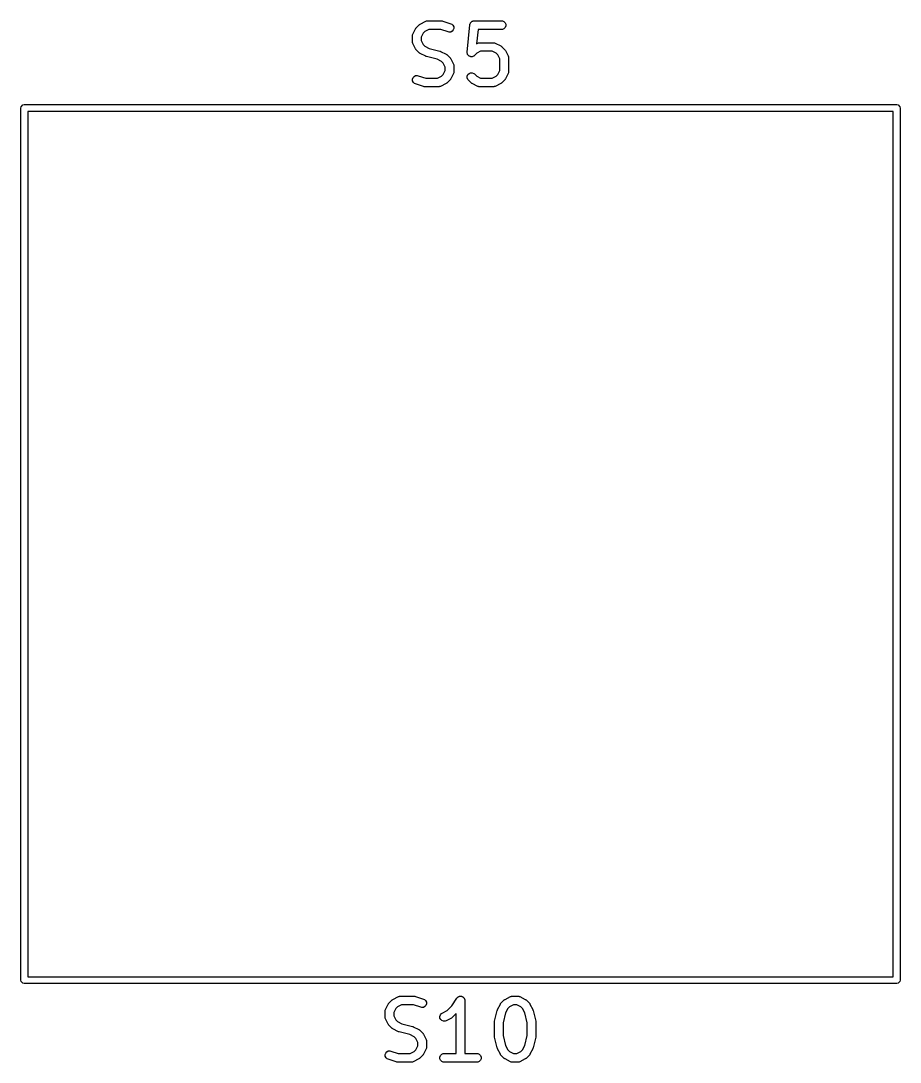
# Model space of a CAD drawing. Header units: inches. Extents: x 3.93 to 7.4, y -5.66 to -1.55.
# Drawn here: x 6.801 to 7.404, y -2.663 to -1.948 of the extents above; entities that cross this region are included whole.
import ezdxf

# ---------------------------------------------------------------- set-up
doc = ezdxf.new("R2010")
doc.units = ezdxf.units.IN
doc.header["$MEASUREMENT"] = 0
doc.layers.add('F.Silkscreen', color=41, linetype='CONTINUOUS', true_color=0xf2eda1)

msp = doc.modelspace()

# ---------------------------------------------------------------- linework, layer by layer
at = {"layer": 'F.Silkscreen', "linetype": 'CONTINUOUS'}
for p, q in [((7.07215, -1.95264), (7.07403, -1.95076)), ((7.07403, -1.95076), (7.07425, -1.95058)), ((7.07425, -1.95058), (7.07431, -1.95052)), ((7.07431, -1.95052), (7.07439, -1.95046)), ((7.07439, -1.95046), (7.07447, -1.9504)), ((7.07447, -1.9504), (7.07455, -1.95037)), ((7.07455, -1.95037), (7.07479, -1.95021)), ((7.07479, -1.95021), (7.07854, -1.94834)), ((7.07854, -1.94834), (7.07909, -1.94813)), ((7.07909, -1.94813), (7.07919, -1.94812)), ((7.07919, -1.94812), (7.07929, -1.94808)), ((7.07929, -1.94808), (7.07986, -1.94802)), ((7.07986, -1.94802), (7.08924, -1.94802)), ((7.08924, -1.94802), (7.08953, -1.94805)), ((7.08953, -1.94805), (7.08961, -1.94805)), ((7.08961, -1.94805), (7.08971, -1.94807)), ((7.08971, -1.94807), (7.08981, -1.94808)), ((7.08981, -1.94808), (7.08989, -1.94811)), ((7.08989, -1.94811), (7.09017, -1.94818)), ((7.09017, -1.94818), (7.0958, -1.95005)), ((7.0958, -1.95005), (7.09633, -1.95029)), ((7.09633, -1.95029), (7.0972, -1.95104)), ((7.10692, -1.96943), (7.1088, -1.95068)), ((7.1088, -1.95068), (7.10884, -1.95047)), ((7.10884, -1.9504), (7.10887, -1.95033)), ((7.10884, -1.95047), (7.10884, -1.9504)), ((7.10887, -1.95033), (7.10891, -1.95012)), ((7.10891, -1.95012), (7.10912, -1.94974)), ((7.10912, -1.94974), (7.10928, -1.94934)), ((7.10928, -1.94934), (7.10939, -1.94923)), ((7.10939, -1.94923), (7.10946, -1.9491)), ((7.10946, -1.9491), (7.10979, -1.94883)), ((7.10979, -1.94883), (7.1101, -1.94852)), ((7.1101, -1.94852), (7.11023, -1.94847)), ((7.11023, -1.94847), (7.11035, -1.94837)), ((7.11035, -1.94837), (7.11076, -1.94825)), ((7.11076, -1.94825), (7.11116, -1.94808)), ((7.11116, -1.94808), (7.11138, -1.94806)), ((7.11138, -1.94806), (7.11145, -1.94804)), ((7.11145, -1.94804), (7.11152, -1.94805)), ((7.11152, -1.94805), (7.11174, -1.94802)), ((7.11174, -1.94802), (7.13048, -1.94802)), ((7.13048, -1.94802), (7.13106, -1.94808)), ((7.13106, -1.94808), (7.13212, -1.94852)), ((7.13212, -1.94852), (7.13294, -1.94934)), ((7.13294, -1.94934), (7.13338, -1.9504)), ((7.13338, -1.9504), (7.13338, -1.95155)), ((7.06941, -1.95848), (7.06947, -1.9579)), ((7.06947, -1.9579), (7.06951, -1.9578)), ((7.06951, -1.9578), (7.06952, -1.9577)), ((7.06952, -1.9577), (7.06972, -1.95716)), ((7.06972, -1.95716), (7.0716, -1.95341)), ((7.0716, -1.95341), (7.07176, -1.95316)), ((7.07176, -1.95316), (7.07179, -1.95309)), ((7.07179, -1.95309), (7.07185, -1.95301)), ((7.07185, -1.95301), (7.07191, -1.95292)), ((7.07191, -1.95292), (7.07197, -1.95287)), ((7.07197, -1.95287), (7.07215, -1.95264)), ((7.07667, -1.95648), (7.07532, -1.95917)), ((7.07786, -1.95528), (7.07667, -1.95648)), ((7.08056, -1.95393), (7.07786, -1.95528)), ((7.08876, -1.95393), (7.08056, -1.95393)), ((7.09393, -1.95565), (7.08876, -1.95393)), ((7.09449, -1.95578), (7.09393, -1.95565)), ((7.09564, -1.9557), (7.09449, -1.95578)), ((7.09667, -1.95518), (7.09564, -1.9557)), ((7.09743, -1.95431), (7.09667, -1.95518)), ((7.0972, -1.95104), (7.09771, -1.95207)), ((7.09779, -1.95322), (7.09743, -1.95431)), ((7.09771, -1.95207), (7.09779, -1.95322)), ((7.11441, -1.95393), (7.11343, -1.9637)), ((7.13048, -1.95393), (7.11441, -1.95393)), ((7.13106, -1.95387), (7.13048, -1.95393)), ((7.13212, -1.95343), (7.13106, -1.95387)), ((7.13294, -1.95262), (7.13212, -1.95343)), ((7.13338, -1.95155), (7.13294, -1.95262)), ((7.06941, -1.96223), (7.06941, -1.95848)), ((7.06947, -1.9628), (7.06941, -1.96223)), ((7.06951, -1.9629), (7.06947, -1.9628)), ((7.06952, -1.96301), (7.06951, -1.9629)), ((7.06972, -1.96355), (7.06952, -1.96301)), ((7.0716, -1.9673), (7.06972, -1.96355)), ((7.07532, -1.95917), (7.07532, -1.96153)), ((7.07532, -1.96153), (7.07667, -1.96423)), ((7.07667, -1.96423), (7.07786, -1.96542)), ((7.11343, -1.9637), (7.11417, -1.96333)), ((7.11417, -1.96333), (7.11471, -1.96313)), ((7.11471, -1.96313), (7.11481, -1.96312)), ((7.11481, -1.96312), (7.11491, -1.96308)), ((7.11491, -1.96308), (7.11549, -1.96302)), ((7.11549, -1.96302), (7.12486, -1.96302)), ((7.12486, -1.96302), (7.12544, -1.96308)), ((7.12544, -1.96308), (7.12553, -1.96312)), ((7.12553, -1.96312), (7.12564, -1.96313)), ((7.12564, -1.96313), (7.12618, -1.96333)), ((7.12618, -1.96333), (7.12993, -1.96521)), ((7.07176, -1.96754), (7.0716, -1.9673)), ((7.07179, -1.96762), (7.07176, -1.96754)), ((7.07185, -1.9677), (7.07179, -1.96762)), ((7.07191, -1.96779), (7.07185, -1.9677)), ((7.07197, -1.96784), (7.07191, -1.96779)), ((7.07215, -1.96806), (7.07197, -1.96784)), ((7.07403, -1.96994), (7.07215, -1.96806)), ((7.07425, -1.97012), (7.07403, -1.96994)), ((7.07431, -1.97018), (7.07425, -1.97012)), ((7.07439, -1.97024), (7.07431, -1.97018)), ((7.07447, -1.97031), (7.07439, -1.97024)), ((7.07455, -1.97033), (7.07447, -1.97031)), ((7.07479, -1.97049), (7.07455, -1.97033)), ((7.07854, -1.97237), (7.07479, -1.97049)), ((7.07786, -1.96542), (7.0809, -1.96694)), ((7.0809, -1.96694), (7.08808, -1.96873)), ((7.08808, -1.96873), (7.08812, -1.96875)), ((7.08812, -1.96875), (7.08814, -1.96875)), ((7.08814, -1.96875), (7.08838, -1.96884)), ((7.08838, -1.96884), (7.08863, -1.96893)), ((7.08863, -1.96893), (7.08864, -1.96894)), ((7.08864, -1.96894), (7.08868, -1.96896)), ((7.08868, -1.96896), (7.09243, -1.97083)), ((7.09243, -1.97083), (7.09268, -1.97099)), ((7.09268, -1.97099), (7.09275, -1.97102)), ((7.09275, -1.97102), (7.09284, -1.97109)), ((7.09284, -1.97109), (7.09292, -1.97114)), ((7.09292, -1.97114), (7.09298, -1.9712)), ((7.09298, -1.9712), (7.0932, -1.97139)), ((7.0932, -1.97139), (7.09508, -1.97326)), ((7.10692, -1.97001), (7.10692, -1.96943)), ((7.10697, -1.97015), (7.10692, -1.97001)), ((7.10697, -1.9703), (7.10697, -1.97015)), ((7.10713, -1.9707), (7.10697, -1.9703)), ((7.10726, -1.97111), (7.10713, -1.9707)), ((7.10735, -1.97123), (7.10726, -1.97111)), ((7.10741, -1.97137), (7.10735, -1.97123)), ((7.10771, -1.97167), (7.10741, -1.97137)), ((7.10798, -1.972), (7.10771, -1.97167)), ((7.10812, -1.97207), (7.10798, -1.972)), ((7.10822, -1.97218), (7.10812, -1.97207)), ((7.10862, -1.97235), (7.10822, -1.97218)), ((7.1115, -1.97218), (7.11136, -1.97224)), ((7.11195, -1.97181), (7.1115, -1.97218)), ((7.11349, -1.97028), (7.11195, -1.97181)), ((7.11618, -1.96893), (7.11349, -1.97028)), ((7.12416, -1.96893), (7.11618, -1.96893)), ((7.12686, -1.97028), (7.12416, -1.96893)), ((7.12806, -1.97147), (7.12686, -1.97028)), ((7.12941, -1.97417), (7.12806, -1.97147)), ((7.12993, -1.96521), (7.13018, -1.96537)), ((7.13018, -1.96537), (7.13025, -1.96539)), ((7.13025, -1.96539), (7.13033, -1.96546)), ((7.13033, -1.96546), (7.13042, -1.96552)), ((7.13042, -1.96552), (7.13047, -1.96558)), ((7.13047, -1.96558), (7.1307, -1.96576)), ((7.1307, -1.96576), (7.13257, -1.96764)), ((7.13257, -1.96764), (7.13276, -1.96786)), ((7.13276, -1.96786), (7.13282, -1.96791)), ((7.13282, -1.96791), (7.13287, -1.968)), ((7.13287, -1.968), (7.13294, -1.96808)), ((7.13294, -1.96808), (7.13297, -1.96816)), ((7.13297, -1.96816), (7.13312, -1.9684)), ((7.13312, -1.9684), (7.135, -1.97215)), ((7.135, -1.97215), (7.13521, -1.97269)), ((7.07859, -1.97238), (7.07854, -1.97237)), ((7.0786, -1.97239), (7.07859, -1.97238)), ((7.07885, -1.97248), (7.0786, -1.97239)), ((7.07909, -1.97257), (7.07885, -1.97248)), ((7.07911, -1.97257), (7.07909, -1.97257)), ((7.07915, -1.97259), (7.07911, -1.97257)), ((7.08633, -1.97439), (7.07915, -1.97259)), ((7.08936, -1.9759), (7.08633, -1.97439)), ((7.09056, -1.9771), (7.08936, -1.9759)), ((7.09191, -1.9798), (7.09056, -1.9771)), ((7.09508, -1.97326), (7.09526, -1.97349)), ((7.09526, -1.97349), (7.09532, -1.97354)), ((7.09532, -1.97354), (7.09538, -1.97363)), ((7.09538, -1.97363), (7.09544, -1.97371)), ((7.09544, -1.97371), (7.09547, -1.97378)), ((7.09547, -1.97378), (7.09563, -1.97403)), ((7.09563, -1.97403), (7.0975, -1.97778)), ((7.0975, -1.97778), (7.09771, -1.97832)), ((7.09771, -1.97832), (7.09772, -1.97842)), ((7.09772, -1.97842), (7.09776, -1.97852)), ((7.09776, -1.97852), (7.09782, -1.9791)), ((7.09782, -1.9791), (7.09782, -1.98285)), ((7.109, -1.97255), (7.10862, -1.97235)), ((7.10915, -1.97256), (7.109, -1.97255)), ((7.10929, -1.97262), (7.10915, -1.97256)), ((7.10972, -1.97262), (7.10929, -1.97262)), ((7.11015, -1.97266), (7.10972, -1.97262)), ((7.11029, -1.97262), (7.11015, -1.97266)), ((7.11044, -1.97262), (7.11029, -1.97262)), ((7.11084, -1.97246), (7.11044, -1.97262)), ((7.11125, -1.97233), (7.11084, -1.97246)), ((7.11136, -1.97224), (7.11125, -1.97233)), ((7.12941, -1.98215), (7.12941, -1.97417)), ((7.13521, -1.97269), (7.13521, -1.9728)), ((7.13521, -1.9728), (7.13525, -1.9729)), ((7.13525, -1.9729), (7.13531, -1.97347)), ((7.13531, -1.97347), (7.13531, -1.98285)), ((7.0698, -1.98701), (7.07056, -1.98614)), ((7.07056, -1.98614), (7.07159, -1.98562)), ((7.07159, -1.98562), (7.07274, -1.98554)), ((7.07274, -1.98554), (7.0733, -1.98567)), ((7.0733, -1.98567), (7.07847, -1.98739)), ((7.08667, -1.98739), (7.08936, -1.98605)), ((7.08936, -1.98605), (7.09056, -1.98485)), ((7.09056, -1.98485), (7.09191, -1.98215)), ((7.09191, -1.98215), (7.09191, -1.9798)), ((7.0975, -1.98417), (7.09563, -1.98792)), ((7.09771, -1.98363), (7.0975, -1.98417)), ((7.09772, -1.98352), (7.09771, -1.98363)), ((7.09776, -1.98342), (7.09772, -1.98352)), ((7.09782, -1.98285), (7.09776, -1.98342)), ((7.10697, -1.98602), (7.10741, -1.98496)), ((7.10697, -1.98717), (7.10697, -1.98602)), ((7.10741, -1.98496), (7.10822, -1.98414)), ((7.10822, -1.98414), (7.10929, -1.9837)), ((7.10929, -1.9837), (7.11044, -1.9837)), ((7.11044, -1.9837), (7.1115, -1.98414)), ((7.1115, -1.98414), (7.11195, -1.98451)), ((7.11195, -1.98451), (7.11349, -1.98605)), ((7.11349, -1.98605), (7.11618, -1.98739)), ((7.12416, -1.98739), (7.12686, -1.98605)), ((7.12686, -1.98605), (7.12806, -1.98485)), ((7.12806, -1.98485), (7.12941, -1.98215)), ((7.135, -1.98417), (7.13312, -1.98792)), ((7.13521, -1.98363), (7.135, -1.98417)), ((7.13525, -1.98342), (7.13521, -1.98352)), ((7.13521, -1.98352), (7.13521, -1.98363)), ((7.13531, -1.98285), (7.13525, -1.98342)), ((7.06944, -1.9881), (7.0698, -1.98701)), ((7.06952, -1.98925), (7.06944, -1.9881)), ((7.07003, -1.99028), (7.06952, -1.98925)), ((7.0709, -1.99104), (7.07003, -1.99028)), ((7.07143, -1.99127), (7.0709, -1.99104)), ((7.07706, -1.99315), (7.07143, -1.99127)), ((7.07734, -1.99321), (7.07706, -1.99315)), ((7.07741, -1.99324), (7.07734, -1.99321)), ((7.07752, -1.99325), (7.07741, -1.99324)), ((7.07762, -1.99328), (7.07752, -1.99325)), ((7.0777, -1.99327), (7.07762, -1.99328)), ((7.07799, -1.9933), (7.0777, -1.99327)), ((7.08736, -1.9933), (7.07799, -1.9933)), ((7.07847, -1.98739), (7.08667, -1.98739)), ((7.08794, -1.99324), (7.08736, -1.9933)), ((7.08804, -1.9932), (7.08794, -1.99324)), ((7.08814, -1.9932), (7.08804, -1.9932)), ((7.08868, -1.99299), (7.08814, -1.9932)), ((7.09243, -1.99111), (7.08868, -1.99299)), ((7.09268, -1.99096), (7.09243, -1.99111)), ((7.09275, -1.99093), (7.09268, -1.99096)), ((7.09284, -1.99086), (7.09275, -1.99093)), ((7.09292, -1.99081), (7.09284, -1.99086)), ((7.09298, -1.99075), (7.09292, -1.99081)), ((7.0932, -1.99056), (7.09298, -1.99075)), ((7.09508, -1.98869), (7.0932, -1.99056)), ((7.09526, -1.98846), (7.09508, -1.98869)), ((7.09532, -1.98841), (7.09526, -1.98846)), ((7.09538, -1.98832), (7.09532, -1.98841)), ((7.09544, -1.98824), (7.09538, -1.98832)), ((7.09547, -1.98817), (7.09544, -1.98824)), ((7.09563, -1.98792), (7.09547, -1.98817)), ((7.10741, -1.98824), (7.10697, -1.98717)), ((7.10777, -1.98869), (7.10741, -1.98824)), ((7.10965, -1.99056), (7.10777, -1.98869)), ((7.10987, -1.99075), (7.10965, -1.99056)), ((7.10993, -1.99081), (7.10987, -1.99075)), ((7.11001, -1.99086), (7.10993, -1.99081)), ((7.1101, -1.99093), (7.11001, -1.99086)), ((7.11017, -1.99096), (7.1101, -1.99093)), ((7.11042, -1.99111), (7.11017, -1.99096)), ((7.11417, -1.99299), (7.11042, -1.99111)), ((7.11471, -1.9932), (7.11417, -1.99299)), ((7.11481, -1.9932), (7.11471, -1.9932)), ((7.11491, -1.99324), (7.11481, -1.9932)), ((7.11549, -1.9933), (7.11491, -1.99324)), ((7.12486, -1.9933), (7.11549, -1.9933)), ((7.11618, -1.98739), (7.12416, -1.98739)), ((7.12544, -1.99324), (7.12486, -1.9933)), ((7.12553, -1.9932), (7.12544, -1.99324)), ((7.12564, -1.9932), (7.12553, -1.9932)), ((7.12618, -1.99299), (7.12564, -1.9932)), ((7.12993, -1.99111), (7.12618, -1.99299)), ((7.13018, -1.99096), (7.12993, -1.99111)), ((7.13025, -1.99093), (7.13018, -1.99096)), ((7.13033, -1.99086), (7.13025, -1.99093)), ((7.13042, -1.99081), (7.13033, -1.99086)), ((7.13047, -1.99075), (7.13042, -1.99081)), ((7.1307, -1.99056), (7.13047, -1.99075)), ((7.13257, -1.98869), (7.1307, -1.99056)), ((7.13276, -1.98846), (7.13257, -1.98869)), ((7.13282, -1.98841), (7.13276, -1.98846)), ((7.13287, -1.98832), (7.13282, -1.98841)), ((7.13294, -1.98824), (7.13287, -1.98832)), ((7.13297, -1.98817), (7.13294, -1.98824)), ((7.13312, -1.98792), (7.13297, -1.98817)), ((6.80079, -2.00787), (6.80097, -2.00697)), ((6.80079, -2.6063), (6.80079, -2.00787)), ((6.80097, -2.00697), (6.80225, -2.00569)), ((6.80225, -2.00569), (6.80315, -2.00551)), ((6.80315, -2.00551), (7.40157, -2.00551)), ((7.40157, -2.00551), (7.40248, -2.00569)), ((7.40248, -2.00569), (7.40376, -2.00697)), ((7.40376, -2.00697), (7.40394, -2.00787)), ((7.40394, -2.00787), (7.40394, -2.6063)), ((6.80551, -2.01024), (6.80551, -2.60394)), ((7.39921, -2.01024), (6.80551, -2.01024)), ((7.39921, -2.60394), (7.39921, -2.01024)), ((6.80097, -2.6072), (6.80079, -2.6063)), ((6.80225, -2.60848), (6.80097, -2.6072)), ((6.80551, -2.60394), (7.39921, -2.60394)), ((7.40376, -2.6072), (7.40248, -2.60848)), ((7.40394, -2.6063), (7.40376, -2.6072)), ((6.80315, -2.60866), (6.80225, -2.60848)), ((7.40157, -2.60866), (6.80315, -2.60866)), ((7.40248, -2.60848), (7.40157, -2.60866)), ((7.05285, -2.6227), (7.05301, -2.62245)), ((7.05301, -2.62245), (7.05304, -2.62238)), ((7.05304, -2.62238), (7.0531, -2.6223)), ((7.0531, -2.6223), (7.05316, -2.62221)), ((7.05316, -2.62221), (7.05322, -2.62216)), ((7.05322, -2.62216), (7.05341, -2.62193)), ((7.05341, -2.62193), (7.05528, -2.62006)), ((7.05528, -2.62006), (7.05551, -2.61987)), ((7.05551, -2.61987), (7.05556, -2.61981)), ((7.05556, -2.61981), (7.05565, -2.61975)), ((7.05565, -2.61975), (7.05573, -2.61969)), ((7.05573, -2.61969), (7.0558, -2.61966)), ((7.0558, -2.61966), (7.05605, -2.6195)), ((7.05605, -2.6195), (7.0598, -2.61763)), ((7.0598, -2.61763), (7.06034, -2.61742)), ((7.06034, -2.61742), (7.06044, -2.61741)), ((7.06044, -2.61741), (7.06054, -2.61737)), ((7.06054, -2.61737), (7.06112, -2.61732)), ((7.06112, -2.61732), (7.07049, -2.61732)), ((7.07049, -2.61732), (7.07078, -2.61734)), ((7.07078, -2.61734), (7.07086, -2.61734)), ((7.07086, -2.61734), (7.07096, -2.61736)), ((7.07096, -2.61736), (7.07107, -2.61737)), ((7.07107, -2.61737), (7.07114, -2.6174)), ((7.07114, -2.6174), (7.07142, -2.61747)), ((7.07142, -2.61747), (7.07705, -2.61934)), ((7.07705, -2.61934), (7.07758, -2.61958)), ((7.07758, -2.61958), (7.07845, -2.62033)), ((7.07845, -2.62033), (7.07896, -2.62136)), ((7.07896, -2.62136), (7.07905, -2.62251)), ((7.09632, -2.62401), (7.09991, -2.61863)), ((7.09991, -2.61863), (7.10027, -2.61818)), ((7.09991, -2.61863), (7.09991, -2.61863)), ((7.09991, -2.61863), (7.09991, -2.61863)), ((7.09991, -2.61863), (7.09991, -2.61863)), ((7.10027, -2.61818), (7.10051, -2.61802)), ((7.10051, -2.61802), (7.10072, -2.61781)), ((7.10072, -2.61781), (7.10099, -2.6177)), ((7.10099, -2.6177), (7.10123, -2.61754)), ((7.10123, -2.61754), (7.10152, -2.61748)), ((7.10152, -2.61748), (7.10179, -2.61737)), ((7.10179, -2.61737), (7.10208, -2.61737)), ((7.10208, -2.61737), (7.10236, -2.61732)), ((7.10236, -2.61732), (7.10265, -2.61737)), ((7.10265, -2.61737), (7.10294, -2.61737)), ((7.10294, -2.61737), (7.10321, -2.61748)), ((7.10321, -2.61748), (7.10349, -2.61754)), ((7.10349, -2.61754), (7.10373, -2.6177)), ((7.10373, -2.6177), (7.104, -2.61781)), ((7.104, -2.61781), (7.10421, -2.61802)), ((7.10421, -2.61802), (7.10445, -2.61818)), ((7.10445, -2.61818), (7.10461, -2.61842)), ((7.10461, -2.61842), (7.10482, -2.61863)), ((7.10482, -2.61863), (7.10493, -2.6189)), ((7.10493, -2.6189), (7.10509, -2.61914)), ((7.10509, -2.61914), (7.10515, -2.61942)), ((7.10515, -2.61942), (7.10526, -2.61969)), ((7.10526, -2.61969), (7.10531, -2.62026)), ((7.10531, -2.62026), (7.10531, -2.62027)), ((7.10531, -2.62027), (7.10531, -2.62027)), ((7.10531, -2.62027), (7.10531, -2.62027)), ((7.10531, -2.62027), (7.10531, -2.65669)), ((7.12972, -2.6227), (7.12987, -2.62245)), ((7.12987, -2.62245), (7.1299, -2.62238)), ((7.1299, -2.62238), (7.12997, -2.6223)), ((7.12997, -2.6223), (7.13003, -2.62221)), ((7.13003, -2.62221), (7.13008, -2.62216)), ((7.13008, -2.62216), (7.13027, -2.62193)), ((7.13027, -2.62193), (7.13215, -2.62006)), ((7.13215, -2.62006), (7.13237, -2.61987)), ((7.13237, -2.61987), (7.13242, -2.61981)), ((7.13242, -2.61981), (7.13251, -2.61975)), ((7.13251, -2.61975), (7.13259, -2.61969)), ((7.13259, -2.61969), (7.13266, -2.61966)), ((7.13266, -2.61966), (7.13291, -2.6195)), ((7.13291, -2.6195), (7.13666, -2.61763)), ((7.13666, -2.61763), (7.1372, -2.61742)), ((7.1372, -2.61742), (7.13731, -2.61741)), ((7.13731, -2.61741), (7.13741, -2.61737)), ((7.13741, -2.61737), (7.13798, -2.61732)), ((7.13798, -2.61732), (7.14173, -2.61732)), ((7.14173, -2.61732), (7.14231, -2.61737)), ((7.14231, -2.61737), (7.14241, -2.61741)), ((7.14241, -2.61741), (7.14251, -2.61742)), ((7.14251, -2.61742), (7.14305, -2.61763)), ((7.14305, -2.61763), (7.1468, -2.6195)), ((7.1468, -2.6195), (7.14705, -2.61966)), ((7.14705, -2.61966), (7.14712, -2.61969)), ((7.14712, -2.61969), (7.1472, -2.61975)), ((7.1472, -2.61975), (7.14729, -2.61981)), ((7.14729, -2.61981), (7.14734, -2.61987)), ((7.14734, -2.61987), (7.14757, -2.62006)), ((7.14757, -2.62006), (7.14944, -2.62193)), ((7.14944, -2.62193), (7.14963, -2.62216)), ((7.14963, -2.62216), (7.14969, -2.62221)), ((7.14969, -2.62221), (7.14975, -2.6223)), ((7.14975, -2.6223), (7.14981, -2.62238)), ((7.14981, -2.62238), (7.14984, -2.62245)), ((7.14984, -2.62245), (7.15, -2.6227)), ((7.05067, -2.62777), (7.05072, -2.62719)), ((7.05067, -2.63152), (7.05067, -2.62777)), ((7.05072, -2.62719), (7.05076, -2.62709)), ((7.05076, -2.62709), (7.05077, -2.62699)), ((7.05077, -2.62699), (7.05098, -2.62645)), ((7.05098, -2.62645), (7.05285, -2.6227)), ((7.05792, -2.62577), (7.05657, -2.62846)), ((7.05657, -2.62846), (7.05657, -2.63082)), ((7.05912, -2.62457), (7.05792, -2.62577)), ((7.06181, -2.62322), (7.05912, -2.62457)), ((7.07001, -2.62322), (7.06181, -2.62322)), ((7.07518, -2.62494), (7.07001, -2.62322)), ((7.07575, -2.62507), (7.07518, -2.62494)), ((7.0769, -2.62499), (7.07575, -2.62507)), ((7.07793, -2.62448), (7.0769, -2.62499)), ((7.07868, -2.62361), (7.07793, -2.62448)), ((7.07905, -2.62251), (7.07868, -2.62361)), ((7.08855, -2.63005), (7.0893, -2.62918)), ((7.0893, -2.62918), (7.08979, -2.62888)), ((7.08979, -2.62888), (7.09311, -2.62722)), ((7.09311, -2.62722), (7.09632, -2.62401)), ((7.09941, -2.62927), (7.09695, -2.63173)), ((7.09941, -2.65669), (7.09941, -2.62927)), ((7.12574, -2.63455), (7.12762, -2.62705)), ((7.12762, -2.62705), (7.12763, -2.62701)), ((7.12763, -2.62701), (7.12764, -2.62699)), ((7.12764, -2.62699), (7.12773, -2.62675)), ((7.12773, -2.62675), (7.12781, -2.62651)), ((7.12781, -2.62651), (7.12783, -2.62649)), ((7.12783, -2.62649), (7.12784, -2.62645)), ((7.12784, -2.62645), (7.12972, -2.6227)), ((7.13327, -2.6288), (7.13156, -2.63563)), ((7.13479, -2.62577), (7.13327, -2.6288)), ((7.13598, -2.62457), (7.13479, -2.62577)), ((7.13868, -2.62322), (7.13598, -2.62457)), ((7.14104, -2.62322), (7.13868, -2.62322)), ((7.14373, -2.62457), (7.14104, -2.62322)), ((7.14493, -2.62577), (7.14373, -2.62457)), ((7.14645, -2.6288), (7.14493, -2.62577)), ((7.14815, -2.63563), (7.14645, -2.6288)), ((7.15, -2.6227), (7.15187, -2.62645)), ((7.15187, -2.62645), (7.15189, -2.62649)), ((7.15189, -2.62649), (7.1519, -2.62651)), ((7.1519, -2.62651), (7.15199, -2.62675)), ((7.15199, -2.62675), (7.15208, -2.62699)), ((7.15208, -2.62699), (7.15208, -2.62701)), ((7.15208, -2.62701), (7.1521, -2.62705)), ((7.1521, -2.62705), (7.15397, -2.63455)), ((7.05072, -2.63209), (7.05067, -2.63152)), ((7.05076, -2.63219), (7.05072, -2.63209)), ((7.05077, -2.6323), (7.05076, -2.63219)), ((7.05098, -2.63284), (7.05077, -2.6323)), ((7.05285, -2.63659), (7.05098, -2.63284)), ((7.05301, -2.63684), (7.05285, -2.63659)), ((7.05657, -2.63082), (7.05792, -2.63352)), ((7.05792, -2.63352), (7.05912, -2.63471)), ((7.05912, -2.63471), (7.06215, -2.63623)), ((7.06215, -2.63623), (7.06933, -2.63803)), ((7.08818, -2.63115), (7.08855, -2.63005)), ((7.08827, -2.6323), (7.08818, -2.63115)), ((7.08878, -2.63333), (7.08827, -2.6323)), ((7.08965, -2.63408), (7.08878, -2.63333)), ((7.09074, -2.63445), (7.08965, -2.63408)), ((7.09189, -2.63436), (7.09074, -2.63445)), ((7.09243, -2.63416), (7.09189, -2.63436)), ((7.09618, -2.63228), (7.09243, -2.63416)), ((7.09643, -2.63213), (7.09618, -2.63228)), ((7.0965, -2.6321), (7.09643, -2.63213)), ((7.09658, -2.63203), (7.0965, -2.6321)), ((7.09667, -2.63197), (7.09658, -2.63203)), ((7.09672, -2.63192), (7.09667, -2.63197)), ((7.09695, -2.63173), (7.09672, -2.63192)), ((7.12566, -2.63512), (7.12569, -2.63491)), ((7.12567, -2.63517), (7.12566, -2.63512)), ((7.12566, -2.63527), (7.12567, -2.63517)), ((7.12566, -2.64464), (7.12566, -2.63527)), ((7.12569, -2.63491), (7.12571, -2.63469)), ((7.12571, -2.63469), (7.12573, -2.63465)), ((7.12573, -2.63465), (7.12574, -2.63455)), ((7.13156, -2.63563), (7.13156, -2.64428)), ((7.14815, -2.64428), (7.14815, -2.63563)), ((7.15397, -2.63455), (7.15399, -2.63465)), ((7.15399, -2.63465), (7.154, -2.63469)), ((7.154, -2.63469), (7.15402, -2.63491)), ((7.15402, -2.63491), (7.15406, -2.63512)), ((7.15406, -2.63512), (7.15405, -2.63517)), ((7.15405, -2.63517), (7.15406, -2.63527)), ((7.15406, -2.63527), (7.15406, -2.64464)), ((7.05304, -2.63691), (7.05301, -2.63684)), ((7.0531, -2.63699), (7.05304, -2.63691)), ((7.05316, -2.63708), (7.0531, -2.63699)), ((7.05322, -2.63713), (7.05316, -2.63708)), ((7.05341, -2.63735), (7.05322, -2.63713)), ((7.05528, -2.63923), (7.05341, -2.63735)), ((7.05551, -2.63942), (7.05528, -2.63923)), ((7.05556, -2.63947), (7.05551, -2.63942)), ((7.05565, -2.63953), (7.05556, -2.63947)), ((7.05573, -2.6396), (7.05565, -2.63953)), ((7.0558, -2.63963), (7.05573, -2.6396)), ((7.05605, -2.63978), (7.0558, -2.63963)), ((7.0598, -2.64166), (7.05605, -2.63978)), ((7.05984, -2.64167), (7.0598, -2.64166)), ((7.05986, -2.64169), (7.05984, -2.64167)), ((7.0601, -2.64177), (7.05986, -2.64169)), ((7.06034, -2.64186), (7.0601, -2.64177)), ((7.06036, -2.64187), (7.06034, -2.64186)), ((7.0604, -2.64188), (7.06036, -2.64187)), ((7.06759, -2.64368), (7.0604, -2.64188)), ((7.07062, -2.64519), (7.06759, -2.64368)), ((7.06933, -2.63803), (7.06938, -2.63804)), ((7.06938, -2.63804), (7.0694, -2.63804)), ((7.0694, -2.63804), (7.06964, -2.63813)), ((7.06964, -2.63813), (7.06988, -2.63822)), ((7.06988, -2.63822), (7.06989, -2.63823)), ((7.06989, -2.63823), (7.06994, -2.63825)), ((7.06994, -2.63825), (7.07369, -2.64012)), ((7.07369, -2.64012), (7.07393, -2.64028)), ((7.07393, -2.64028), (7.07401, -2.64031)), ((7.07401, -2.64031), (7.07409, -2.64038)), ((7.07409, -2.64038), (7.07418, -2.64043)), ((7.07418, -2.64043), (7.07423, -2.64049)), ((7.07423, -2.64049), (7.07445, -2.64068)), ((7.07445, -2.64068), (7.07633, -2.64255)), ((7.07633, -2.64255), (7.07651, -2.64278)), ((7.07651, -2.64278), (7.07657, -2.64283)), ((7.07657, -2.64283), (7.07663, -2.64292)), ((7.07663, -2.64292), (7.0767, -2.643)), ((7.0767, -2.643), (7.07673, -2.64307)), ((7.07673, -2.64307), (7.07688, -2.64332)), ((7.07688, -2.64332), (7.07876, -2.64707)), ((7.07181, -2.64639), (7.07062, -2.64519)), ((7.07316, -2.64909), (7.07181, -2.64639)), ((7.07316, -2.65144), (7.07316, -2.64909)), ((7.07876, -2.64707), (7.07896, -2.64761)), ((7.07896, -2.64761), (7.07897, -2.64772)), ((7.07897, -2.64772), (7.07901, -2.64781)), ((7.07901, -2.64781), (7.07907, -2.64839)), ((7.07907, -2.64839), (7.07907, -2.65214)), ((7.12567, -2.64474), (7.12566, -2.64464)), ((7.12566, -2.64478), (7.12567, -2.64474)), ((7.12569, -2.645), (7.12566, -2.64478)), ((7.12571, -2.64522), (7.12569, -2.645)), ((7.12573, -2.64526), (7.12571, -2.64522)), ((7.12574, -2.64536), (7.12573, -2.64526)), ((7.12762, -2.65286), (7.12574, -2.64536)), ((7.13156, -2.64428), (7.13327, -2.65111)), ((7.14645, -2.65111), (7.14815, -2.64428)), ((7.15397, -2.64536), (7.1521, -2.65286)), ((7.15399, -2.64526), (7.15397, -2.64536)), ((7.154, -2.64522), (7.15399, -2.64526)), ((7.15402, -2.645), (7.154, -2.64522)), ((7.15406, -2.64478), (7.15402, -2.645)), ((7.15406, -2.64464), (7.15405, -2.64474)), ((7.15405, -2.64474), (7.15406, -2.64478)), ((7.05069, -2.65739), (7.05105, -2.6563)), ((7.05077, -2.65854), (7.05069, -2.65739)), ((7.05105, -2.6563), (7.05181, -2.65543)), ((7.05181, -2.65543), (7.05284, -2.65492)), ((7.05284, -2.65492), (7.05399, -2.65483)), ((7.05399, -2.65483), (7.05455, -2.65496)), ((7.05455, -2.65496), (7.05972, -2.65669)), ((7.05972, -2.65669), (7.06792, -2.65669)), ((7.06792, -2.65669), (7.07062, -2.65534)), ((7.07062, -2.65534), (7.07181, -2.65414)), ((7.07181, -2.65414), (7.07316, -2.65144)), ((7.07633, -2.65798), (7.07445, -2.65985)), ((7.07651, -2.65775), (7.07633, -2.65798)), ((7.07657, -2.6577), (7.07651, -2.65775)), ((7.07663, -2.65761), (7.07657, -2.6577)), ((7.0767, -2.65753), (7.07663, -2.65761)), ((7.07673, -2.65746), (7.0767, -2.65753)), ((7.07688, -2.65721), (7.07673, -2.65746)), ((7.07876, -2.65346), (7.07688, -2.65721)), ((7.07896, -2.65292), (7.07876, -2.65346)), ((7.07897, -2.65281), (7.07896, -2.65292)), ((7.07901, -2.65272), (7.07897, -2.65281)), ((7.07907, -2.65214), (7.07901, -2.65272)), ((7.08822, -2.65906), (7.08866, -2.658)), ((7.08866, -2.658), (7.08947, -2.65718)), ((7.08947, -2.65718), (7.09054, -2.65674)), ((7.09054, -2.65674), (7.09111, -2.65669)), ((7.09111, -2.65669), (7.09941, -2.65669)), ((7.10531, -2.65669), (7.11361, -2.65669)), ((7.11361, -2.65669), (7.11419, -2.65674)), ((7.11419, -2.65674), (7.11525, -2.65718)), ((7.11525, -2.65718), (7.11607, -2.658)), ((7.11607, -2.658), (7.11651, -2.65906)), ((7.12763, -2.6529), (7.12762, -2.65286)), ((7.12764, -2.65292), (7.12763, -2.6529)), ((7.12773, -2.65316), (7.12764, -2.65292)), ((7.12781, -2.6534), (7.12773, -2.65316)), ((7.12783, -2.65342), (7.12781, -2.6534)), ((7.12784, -2.65346), (7.12783, -2.65342)), ((7.12972, -2.65721), (7.12784, -2.65346)), ((7.12987, -2.65746), (7.12972, -2.65721)), ((7.1299, -2.65753), (7.12987, -2.65746)), ((7.12997, -2.65761), (7.1299, -2.65753)), ((7.13003, -2.6577), (7.12997, -2.65761)), ((7.13008, -2.65775), (7.13003, -2.6577)), ((7.13027, -2.65798), (7.13008, -2.65775)), ((7.13215, -2.65985), (7.13027, -2.65798)), ((7.13327, -2.65111), (7.13479, -2.65414)), ((7.13479, -2.65414), (7.13598, -2.65534)), ((7.13598, -2.65534), (7.13868, -2.65669)), ((7.13868, -2.65669), (7.14104, -2.65669)), ((7.14104, -2.65669), (7.14373, -2.65534)), ((7.14373, -2.65534), (7.14493, -2.65414)), ((7.14493, -2.65414), (7.14645, -2.65111)), ((7.14944, -2.65798), (7.14757, -2.65985)), ((7.14963, -2.65775), (7.14944, -2.65798)), ((7.14969, -2.6577), (7.14963, -2.65775)), ((7.14975, -2.65761), (7.14969, -2.6577)), ((7.14981, -2.65753), (7.14975, -2.65761)), ((7.14984, -2.65746), (7.14981, -2.65753)), ((7.15, -2.65721), (7.14984, -2.65746)), ((7.15187, -2.65346), (7.15, -2.65721)), ((7.15189, -2.65342), (7.15187, -2.65346)), ((7.1519, -2.6534), (7.15189, -2.65342)), ((7.15199, -2.65316), (7.1519, -2.6534)), ((7.15208, -2.65292), (7.15199, -2.65316)), ((7.1521, -2.65286), (7.15208, -2.6529)), ((7.15208, -2.6529), (7.15208, -2.65292)), ((7.05129, -2.65957), (7.05077, -2.65854)), ((7.05216, -2.66033), (7.05129, -2.65957)), ((7.05268, -2.66057), (7.05216, -2.66033)), ((7.05831, -2.66244), (7.05268, -2.66057)), ((7.05859, -2.6625), (7.05831, -2.66244)), ((7.05867, -2.66253), (7.05859, -2.6625)), ((7.05877, -2.66254), (7.05867, -2.66253)), ((7.05887, -2.66257), (7.05877, -2.66254)), ((7.05895, -2.66256), (7.05887, -2.66257)), ((7.05924, -2.66259), (7.05895, -2.66256)), ((7.06862, -2.66259), (7.05924, -2.66259)), ((7.06919, -2.66253), (7.06862, -2.66259)), ((7.06929, -2.66249), (7.06919, -2.66253)), ((7.0694, -2.66249), (7.06929, -2.66249)), ((7.06994, -2.66228), (7.0694, -2.66249)), ((7.07369, -2.6604), (7.06994, -2.66228)), ((7.07393, -2.66025), (7.07369, -2.6604)), ((7.07401, -2.66022), (7.07393, -2.66025)), ((7.07409, -2.66015), (7.07401, -2.66022)), ((7.07418, -2.6601), (7.07409, -2.66015)), ((7.07423, -2.66004), (7.07418, -2.6601)), ((7.07445, -2.65985), (7.07423, -2.66004)), ((7.08822, -2.66021), (7.08822, -2.65906)), ((7.08866, -2.66128), (7.08822, -2.66021)), ((7.08947, -2.66209), (7.08866, -2.66128)), ((7.09054, -2.66253), (7.08947, -2.66209)), ((7.09111, -2.66259), (7.09054, -2.66253)), ((7.11361, -2.66259), (7.09111, -2.66259)), ((7.11419, -2.66253), (7.11361, -2.66259)), ((7.11525, -2.66209), (7.11419, -2.66253)), ((7.11607, -2.66128), (7.11525, -2.66209)), ((7.11651, -2.66021), (7.11607, -2.66128)), ((7.11651, -2.65906), (7.11651, -2.66021)), ((7.13237, -2.66004), (7.13215, -2.65985)), ((7.13242, -2.6601), (7.13237, -2.66004)), ((7.13251, -2.66015), (7.13242, -2.6601)), ((7.13259, -2.66022), (7.13251, -2.66015)), ((7.13266, -2.66025), (7.13259, -2.66022)), ((7.13291, -2.6604), (7.13266, -2.66025)), ((7.13666, -2.66228), (7.13291, -2.6604)), ((7.1372, -2.66249), (7.13666, -2.66228)), ((7.13731, -2.66249), (7.1372, -2.66249)), ((7.13741, -2.66253), (7.13731, -2.66249)), ((7.13798, -2.66259), (7.13741, -2.66253)), ((7.14173, -2.66259), (7.13798, -2.66259)), ((7.14231, -2.66253), (7.14173, -2.66259)), ((7.14241, -2.66249), (7.14231, -2.66253)), ((7.14251, -2.66249), (7.14241, -2.66249)), ((7.14305, -2.66228), (7.14251, -2.66249)), ((7.1468, -2.6604), (7.14305, -2.66228)), ((7.14705, -2.66025), (7.1468, -2.6604)), ((7.14712, -2.66022), (7.14705, -2.66025)), ((7.1472, -2.66015), (7.14712, -2.66022)), ((7.14729, -2.6601), (7.1472, -2.66015)), ((7.14734, -2.66004), (7.14729, -2.6601)), ((7.14757, -2.65985), (7.14734, -2.66004))]:
    msp.add_line(p, q, dxfattribs=at)

doc.saveas('drawing.dxf')
